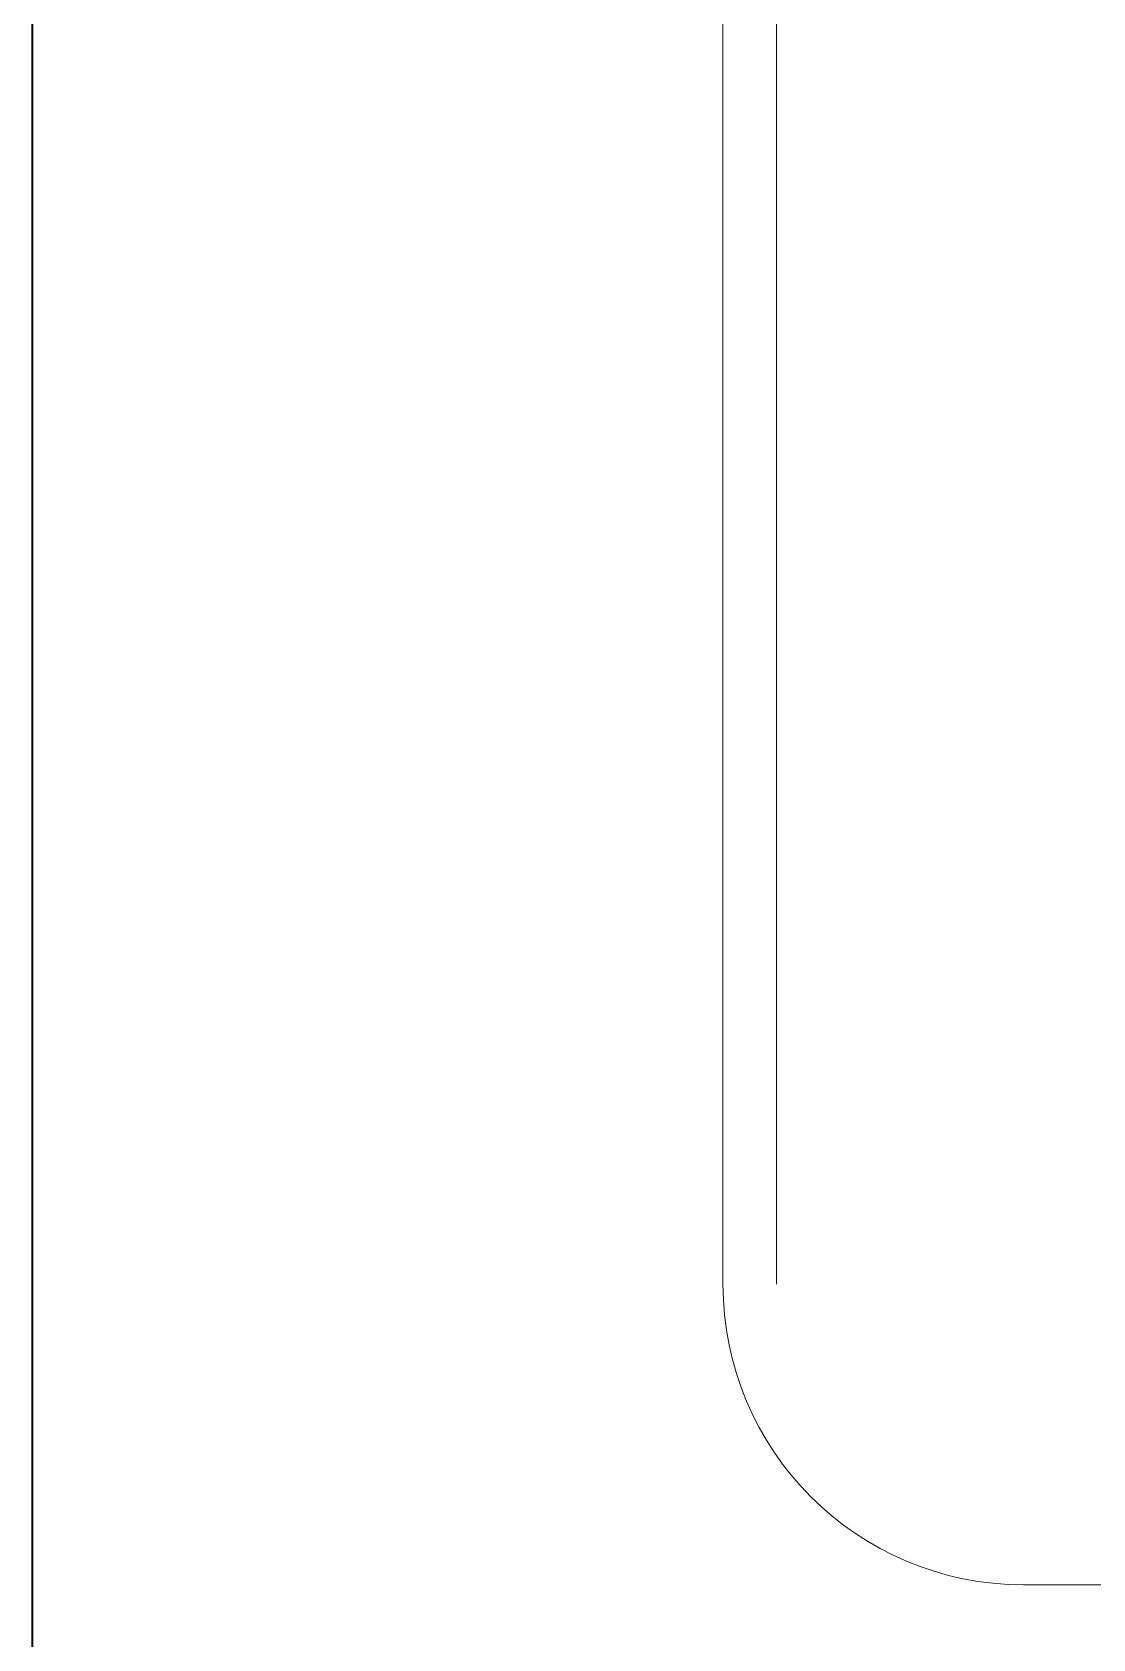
# Model space of a CAD drawing. Header units: inches. Extents: x -12418 to 183584, y -29325 to 19878.
# Drawn here: x 22152.9 to 22220.3, y -808.7 to -706.7 of the extents above; entities that cross this region are included whole.
import ezdxf

# ---------------------------------------------------------------- set-up
doc = ezdxf.new("R2010")
doc.units = ezdxf.units.IN
doc.header["$LTSCALE"] = 25
doc.header["$MEASUREMENT"] = 0
doc.linetypes.add('DASHDOT', pattern=[25.4, 12.7, -6.35, 0, -6.35])
doc.layers.add('00-Ground Floor$0$LOADING', color=253, linetype='Continuous', lineweight=5)
doc.layers.add('E-LITE-CLNG-CNDT', color=6, linetype='DASHDOT', lineweight=35)

# ---------------------------------------------------------------- blocks, each defined once
blk = doc.blocks.new('00-Ground Floor$0$GF21008-P')
at = {"layer": '00-Ground Floor$0$LOADING'}
for p, q in [((-0.77088, 0), (0.79062, 0)), ((0.80631, -0.18414), (0.80631, -0.01908)), ((0.8097, -0.18414), (0.8097, -0.01908))]:
    blk.add_line(p, q, dxfattribs=at)
blk.add_arc((0.79062, -0.01908), 0.01908, 0, 90, dxfattribs=at)
blk = doc.blocks.new('00-Ground Floor')
at = {"layer": '00-Ground Floor$0$LOADING', "xscale": 1000, "yscale": 1000, "zscale": 1000, "rotation": 179.9999999999998}
blk.add_blockref('00-Ground Floor$0$GF21008-P', (23006.49, -805.26), dxfattribs=at)

msp = doc.modelspace()

# ---------------------------------------------------------------- linework, layer by layer
at = {"layer": 'E-LITE-CLNG-CNDT', "color": 1, "elevation": 0}
msp.add_lwpolyline([(22152.93, 129.13), (22152.93, -4347.43)], dxfattribs=at)

# ---------------------------------------------------------------- block references
at = {"layer": 'E-LITE-CLNG-CNDT', "color": 1}
msp.add_blockref('00-Ground Floor', (0, 0), dxfattribs=at)

doc.saveas('drawing.dxf')
